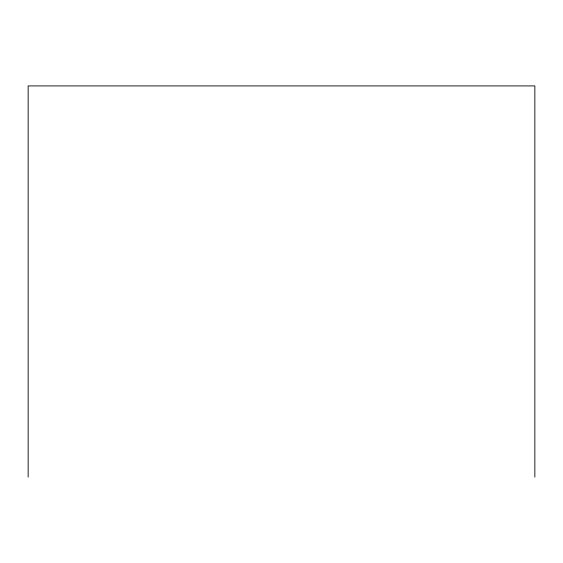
<?xml version="1.0" encoding="UTF-8"?>
<svg xmlns="http://www.w3.org/2000/svg" width="563" height="563" viewBox="0 0 563 563"><rect width="100%" height="100%" fill="white"/><g stroke="black" fill="none" stroke-linecap="round" stroke-linejoin="round"><path stroke-width="0.84" d="M534.85 477.079L534.85 85.921L28.15 85.921L28.15 477.079"/></g></svg>
